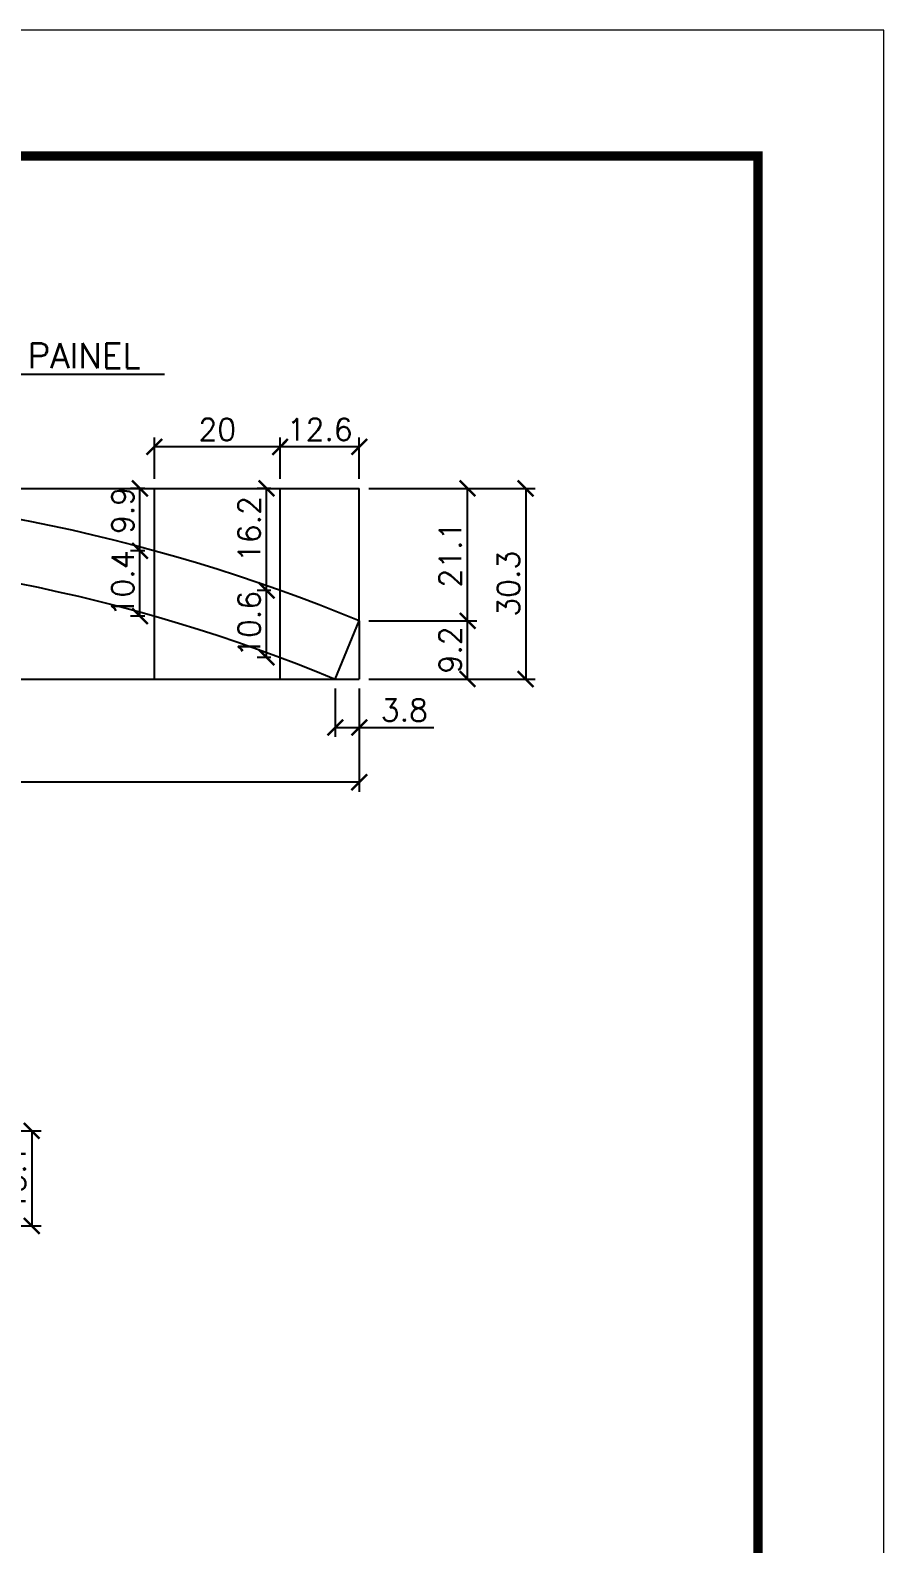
# Model space of a CAD drawing. Extents: x 2582 to 11841, y -26396 to 2611.
# Drawn here: x 3795.1 to 4066.6, y -558.7 to -77.3 of the extents above; entities that cross this region are included whole.
import ezdxf

# ---------------------------------------------------------------- set-up
doc = ezdxf.new("R2010")
doc.units = 0
doc.linetypes.add('DASHED', pattern=[0.75, 0.5, -0.25])
doc.layers.add('COTA', color=241, linetype='Continuous')
doc.layers.add('Painéis', color=200, linetype='Continuous')
doc.layers.add('Folhas', color=255, linetype='Continuous', lineweight=9)
doc.layers.add('SARRAFO DE PRESSAO', color=251, linetype='DASHED', lineweight=9)
doc.styles.add('COTA TECNICA', font='techl___.ttf', dxfattribs={"height": 10})
doc.styles.add('Romans', font='romans.shx')
doc.dimstyles.new('Cota Seção (2x)', dxfattribs={"dimtxt": 7, "dimasz": 5, "dimexe": 3, "dimexo": 3, "dimgap": 2, "dimtad": 3, "dimdec": 1, "dimlfac": 0.5, "dimzin": 12, "dimdsep": 46, "dimtxsty": 'Romans', "dimblk": 'ARCHTICK', "dimcen": 0, "dimclrd": 4, "dimclre": 4, "dimclrt": 1, "dimadec": 1, "dimazin": 3, "dimtfac": 1, "dimtdec": 1, "dimtmove": 0, "dimatfit": 3, "dimldrblk": 'OBLIQUE', "dimfxl": 1, "dimtolj": 1, "dimtzin": 12, "dimarcsym": 0})
doc.dimstyles.new('PAINEL', dxfattribs={"dimtxt": 10, "dimasz": 3, "dimexe": 3, "dimexo": 3, "dimgap": 3, "dimtad": 1, "dimdec": 1, "dimzin": 12, "dimdsep": 46, "dimtxsty": 'COTA TECNICA', "dimblk1": 'OBLIQUE', "dimblk2": 'OBLIQUE', "dimsah": 1, "dimcen": 0.9, "dimclrd": 4, "dimclre": 4, "dimclrt": 240, "dimadec": 1, "dimazin": 3, "dimtfac": 1, "dimtdec": 1, "dimtmove": 0, "dimatfit": 3, "dimfxl": 1, "dimtolj": 1, "dimtzin": 12, "dimarcsym": 0})

# ---------------------------------------------------------------- blocks, each defined once
blk = doc.blocks.new('9999999999')
at = {"layer": 'Folhas'}
blk.add_lwpolyline([(98138.98, 34190.21), (99623.98, 34190.21), (99623.98, 35240.21), (98138.98, 35240.21)], close=True, dxfattribs=at)
at = {"layer": 'Folhas', "color": 30, "const_width": 3}
blk.add_lwpolyline([(98213.98, 34230.21), (99583.98, 34230.21), (99583.98, 35200.21), (98213.98, 35200.21)], close=True, dxfattribs=at)
blk = doc.blocks.new('_ArchTick')
at = {"color": 0, "linetype": 'ByBlock', "const_width": 0.15}
blk.add_lwpolyline([(-0.5, -0.5), (0.5, 0.5)], dxfattribs=at)
blk = doc.blocks.new('*D203')
at = {"layer": 'COTA', "color": 4, "lineweight": -2, "transparency": 16777216}
blk.add_line((3902.77, -223.03), (3955.71, -223.03), dxfattribs=at)
at = {"layer": 'COTA', "color": 4, "linetype": 'ByBlock', "lineweight": -2, "transparency": 16777216}
for p, q in [((3952.71, -223.03), (3952.71, -283.67)), ((3902.77, -283.67), (3955.71, -283.67))]:
    blk.add_line(p, q, dxfattribs=at)
at = {"layer": 'Defpoints', "color": 0, "linetype": 'ByBlock', "transparency": 16777216}
for p in [(3899.77, -223.03), (3899.77, -283.67), (3952.71, -283.67)]:
    blk.add_point(p, dxfattribs=at)
at = {"layer": 'COTA', "color": 4, "linetype": 'ByBlock', "lineweight": -2, "transparency": 16777216, "xscale": 5, "yscale": 5, "zscale": 5}
for p, rotation in [((3952.71, -223.03), 90), ((3952.71, -283.67), 270)]:
    blk.add_blockref('_ArchTick', p, dxfattribs=dict(at, rotation=rotation))
at = {"layer": 'COTA', "color": 1, "linetype": 'ByBlock', "transparency": 16777216, "insert": (3947.21, -253.35), "char_height": 7, "attachment_point": 5, "rotation": 90, "style": 'Romans'}
blk.add_mtext('\\A1;30.3', dxfattribs=at)
blk = doc.blocks.new('_Oblique')
at = {"color": 0, "linetype": 'ByBlock', "lineweight": -2}
blk.add_line((-0.5, -0.5), (0.5, 0.5), dxfattribs=at)
blk = doc.blocks.new('*D209')
at = {"layer": 'COTA', "color": 4, "lineweight": -2, "transparency": 16777216}
blk.add_line((3892.14, -286.67), (3892.14, -302.06), dxfattribs=at)
at = {"layer": 'COTA', "color": 4, "linetype": 'ByBlock', "lineweight": -2, "transparency": 16777216}
for p, q in [((3899.77, -286.67), (3899.77, -302.06)), ((3892.14, -299.06), (3899.77, -299.06)), ((3899.77, -299.06), (3923.44, -299.06))]:
    blk.add_line(p, q, dxfattribs=at)
at = {"layer": 'Defpoints', "color": 0, "linetype": 'ByBlock', "transparency": 16777216}
for p in [(3892.14, -283.67), (3899.77, -283.67), (3899.77, -299.06)]:
    blk.add_point(p, dxfattribs=at)
at = {"layer": 'COTA', "color": 4, "linetype": 'ByBlock', "lineweight": -2, "transparency": 16777216, "xscale": 5, "yscale": 5, "zscale": 5, "rotation": 180}
blk.add_blockref('_ArchTick', (3892.14, -299.06), dxfattribs=at)
at = {"layer": 'COTA', "color": 4, "linetype": 'ByBlock', "lineweight": -2, "transparency": 16777216, "xscale": 5, "yscale": 5, "zscale": 5}
blk.add_blockref('_ArchTick', (3899.77, -299.06), dxfattribs=at)
at = {"layer": 'COTA', "color": 1, "linetype": 'ByBlock', "transparency": 16777216, "insert": (3914.11, -293.56), "char_height": 7, "attachment_point": 5, "style": 'Romans'}
blk.add_mtext('\\A1;3.8', dxfattribs=at)
blk = doc.blocks.new('*D115')
at = {"layer": 'COTA', "color": 4, "linetype": 'ByBlock', "lineweight": -2, "transparency": 16777216}
for p, q in [((3902.77, -223.03), (3937.22, -223.03)), ((3934.22, -265.18), (3934.22, -223.03))]:
    blk.add_line(p, q, dxfattribs=at)
at = {"layer": 'COTA', "color": 4, "lineweight": -2, "transparency": 16777216}
blk.add_line((3902.77, -265.18), (3937.22, -265.18), dxfattribs=at)
at = {"layer": 'Defpoints', "color": 0, "linetype": 'ByBlock', "transparency": 16777216}
for p in [(3899.77, -223.03), (3934.22, -223.03), (3899.77, -265.18)]:
    blk.add_point(p, dxfattribs=at)
at = {"layer": 'COTA', "color": 4, "linetype": 'ByBlock', "lineweight": -2, "transparency": 16777216, "xscale": 5, "yscale": 5, "zscale": 5}
for p, rotation in [((3934.22, -223.03), 90), ((3934.22, -265.18), 270)]:
    blk.add_blockref('_ArchTick', p, dxfattribs=dict(at, rotation=rotation))
at = {"layer": 'COTA', "color": 1, "linetype": 'ByBlock', "transparency": 16777216, "insert": (3928.72, -244.11), "char_height": 7, "attachment_point": 5, "rotation": 90, "style": 'Romans'}
blk.add_mtext('\\A1;21.1', dxfattribs=at)
blk = doc.blocks.new('*D116')
at = {"layer": 'COTA', "color": 4, "linetype": 'ByBlock', "lineweight": -2, "transparency": 16777216}
for p, q in [((3902.77, -265.18), (3937.22, -265.18)), ((3934.22, -283.67), (3934.22, -265.18))]:
    blk.add_line(p, q, dxfattribs=at)
at = {"layer": 'COTA', "color": 4, "lineweight": -2, "transparency": 16777216}
blk.add_line((3902.77, -283.67), (3937.22, -283.67), dxfattribs=at)
at = {"layer": 'Defpoints', "color": 0, "linetype": 'ByBlock', "transparency": 16777216}
for p in [(3899.77, -265.18), (3934.22, -265.18), (3899.77, -283.67)]:
    blk.add_point(p, dxfattribs=at)
at = {"layer": 'COTA', "color": 4, "linetype": 'ByBlock', "lineweight": -2, "transparency": 16777216, "xscale": 5, "yscale": 5, "zscale": 5}
for p, rotation in [((3934.22, -265.18), 90), ((3934.22, -283.67), 270)]:
    blk.add_blockref('_ArchTick', p, dxfattribs=dict(at, rotation=rotation))
at = {"layer": 'COTA', "color": 1, "linetype": 'ByBlock', "transparency": 16777216, "insert": (3928.72, -274.42), "char_height": 7, "attachment_point": 5, "rotation": 90, "style": 'Romans'}
blk.add_mtext('\\A1;9.2', dxfattribs=at)
blk = doc.blocks.new('*D49')
at = {"layer": 'COTA', "color": 4, "lineweight": -2, "transparency": 16777216}
blk.add_line((3755.01, -427.39), (3798.55, -427.39), dxfattribs=at)
at = {"layer": 'COTA', "color": 4, "linetype": 'ByBlock', "lineweight": -2, "transparency": 16777216}
for p, q in [((3795.55, -427.39), (3795.55, -457.64)), ((3755.01, -457.64), (3798.55, -457.64))]:
    blk.add_line(p, q, dxfattribs=at)
at = {"layer": 'Defpoints', "color": 0, "linetype": 'ByBlock', "transparency": 16777216}
for p in [(3752.01, -427.39), (3752.01, -457.64), (3795.55, -457.64)]:
    blk.add_point(p, dxfattribs=at)
at = {"layer": 'COTA', "color": 4, "linetype": 'ByBlock', "lineweight": -2, "transparency": 16777216, "xscale": 5, "yscale": 5, "zscale": 5}
for p, rotation in [((3795.55, -427.39), 90), ((3795.55, -457.64), 270)]:
    blk.add_blockref('_ArchTick', p, dxfattribs=dict(at, rotation=rotation))
at = {"layer": 'COTA', "color": 1, "linetype": 'ByBlock', "transparency": 16777216, "insert": (3790.05, -442.52), "char_height": 7, "attachment_point": 5, "rotation": 90, "style": 'Romans'}
blk.add_mtext('\\A1;15.1', dxfattribs=at)
blk = doc.blocks.new('*D838')
at = {"layer": 'COTA', "color": 4, "linetype": 'ByBlock', "lineweight": -2, "transparency": 16777216}
for p, q in [((3831.59, -242.88), (3827, -242.88)), ((3830, -263.65), (3830, -242.88))]:
    blk.add_line(p, q, dxfattribs=at)
at = {"layer": 'COTA', "color": 4, "lineweight": -2, "transparency": 16777216}
blk.add_line((3831.59, -263.65), (3827, -263.65), dxfattribs=at)
at = {"layer": 'Defpoints', "color": 0, "linetype": 'ByBlock', "transparency": 16777216}
for p in [(3830, -242.88), (3834.59, -242.88), (3834.59, -263.65)]:
    blk.add_point(p, dxfattribs=at)
at = {"layer": 'COTA', "color": 4, "linetype": 'ByBlock', "lineweight": -2, "transparency": 16777216, "xscale": 5, "yscale": 5, "zscale": 5}
for p, rotation in [((3830, -242.88), 90), ((3830, -263.65), 270)]:
    blk.add_blockref('_ArchTick', p, dxfattribs=dict(at, rotation=rotation))
at = {"layer": 'COTA', "color": 1, "linetype": 'ByBlock', "transparency": 16777216, "insert": (3824.5, -253.27), "char_height": 7, "attachment_point": 5, "rotation": 90, "style": 'Romans'}
blk.add_mtext('\\A1;10.4', dxfattribs=at)
blk = doc.blocks.new('*D839')
at = {"layer": 'COTA', "color": 4, "linetype": 'ByBlock', "lineweight": -2, "transparency": 16777216}
for p, q in [((3831.59, -223.03), (3827, -223.03)), ((3830, -242.88), (3830, -223.03))]:
    blk.add_line(p, q, dxfattribs=at)
at = {"layer": 'COTA', "color": 4, "lineweight": -2, "transparency": 16777216}
blk.add_line((3831.59, -242.88), (3827, -242.88), dxfattribs=at)
at = {"layer": 'Defpoints', "color": 0, "linetype": 'ByBlock', "transparency": 16777216}
for p in [(3830, -223.03), (3834.59, -223.03), (3834.59, -242.88)]:
    blk.add_point(p, dxfattribs=at)
at = {"layer": 'COTA', "color": 4, "linetype": 'ByBlock', "lineweight": -2, "transparency": 16777216, "xscale": 5, "yscale": 5, "zscale": 5}
for p, rotation in [((3830, -223.03), 90), ((3830, -242.88), 270)]:
    blk.add_blockref('_ArchTick', p, dxfattribs=dict(at, rotation=rotation))
at = {"layer": 'COTA', "color": 1, "linetype": 'ByBlock', "transparency": 16777216, "insert": (3824.5, -230.07), "char_height": 7, "attachment_point": 5, "rotation": 90, "style": 'Romans'}
blk.add_mtext('\\A1;9.9', dxfattribs=at)
blk = doc.blocks.new('*D840')
at = {"layer": 'COTA', "color": 4, "linetype": 'ByBlock', "lineweight": -2, "transparency": 16777216}
for p, q in [((3871.59, -255.49), (3867.26, -255.49)), ((3870.26, -276.78), (3870.26, -255.49))]:
    blk.add_line(p, q, dxfattribs=at)
at = {"layer": 'COTA', "color": 4, "lineweight": -2, "transparency": 16777216}
blk.add_line((3871.59, -276.78), (3867.26, -276.78), dxfattribs=at)
at = {"layer": 'Defpoints', "color": 0, "linetype": 'ByBlock', "transparency": 16777216}
for p in [(3870.26, -255.49), (3874.59, -255.49), (3874.59, -276.78)]:
    blk.add_point(p, dxfattribs=at)
at = {"layer": 'COTA', "color": 4, "linetype": 'ByBlock', "lineweight": -2, "transparency": 16777216, "xscale": 5, "yscale": 5, "zscale": 5}
for p, rotation in [((3870.26, -255.49), 90), ((3870.26, -276.78), 270)]:
    blk.add_blockref('_ArchTick', p, dxfattribs=dict(at, rotation=rotation))
at = {"layer": 'COTA', "color": 1, "linetype": 'ByBlock', "transparency": 16777216, "insert": (3864.76, -266.14), "char_height": 7, "attachment_point": 5, "rotation": 90, "style": 'Romans'}
blk.add_mtext('\\A1;10.6', dxfattribs=at)
blk = doc.blocks.new('*D841')
at = {"layer": 'COTA', "color": 4, "linetype": 'ByBlock', "lineweight": -2, "transparency": 16777216}
for p, q in [((3871.59, -223.03), (3867.26, -223.03)), ((3870.26, -255.49), (3870.26, -223.03))]:
    blk.add_line(p, q, dxfattribs=at)
at = {"layer": 'COTA', "color": 4, "lineweight": -2, "transparency": 16777216}
blk.add_line((3871.59, -255.49), (3867.26, -255.49), dxfattribs=at)
at = {"layer": 'Defpoints', "color": 0, "linetype": 'ByBlock', "transparency": 16777216}
for p in [(3870.26, -223.03), (3874.59, -223.03), (3874.59, -255.49)]:
    blk.add_point(p, dxfattribs=at)
at = {"layer": 'COTA', "color": 4, "linetype": 'ByBlock', "lineweight": -2, "transparency": 16777216, "xscale": 5, "yscale": 5, "zscale": 5}
for p, rotation in [((3870.26, -223.03), 90), ((3870.26, -255.49), 270)]:
    blk.add_blockref('_ArchTick', p, dxfattribs=dict(at, rotation=rotation))
at = {"layer": 'COTA', "color": 1, "linetype": 'ByBlock', "transparency": 16777216, "insert": (3864.76, -236), "char_height": 7, "attachment_point": 5, "rotation": 90, "style": 'Romans'}
blk.add_mtext('\\A1;16.2', dxfattribs=at)
blk = doc.blocks.new('*D842')
at = {"layer": 'COTA', "color": 4, "linetype": 'ByBlock', "lineweight": -2, "transparency": 16777216}
for p, q in [((3474.59, -286.67), (3474.59, -319.5)), ((3899.77, -316.5), (3474.59, -316.5))]:
    blk.add_line(p, q, dxfattribs=at)
at = {"layer": 'COTA', "color": 4, "lineweight": -2, "transparency": 16777216}
blk.add_line((3899.77, -286.67), (3899.77, -319.5), dxfattribs=at)
at = {"layer": 'Defpoints', "color": 0, "linetype": 'ByBlock', "transparency": 16777216}
for p in [(3474.59, -283.67), (3899.77, -283.67), (3474.59, -316.5)]:
    blk.add_point(p, dxfattribs=at)
at = {"layer": 'COTA', "color": 4, "linetype": 'ByBlock', "lineweight": -2, "transparency": 16777216, "xscale": 5, "yscale": 5, "zscale": 5, "rotation": 180}
blk.add_blockref('_ArchTick', (3474.59, -316.5), dxfattribs=at)
at = {"layer": 'COTA', "color": 4, "linetype": 'ByBlock', "lineweight": -2, "transparency": 16777216, "xscale": 5, "yscale": 5, "zscale": 5}
blk.add_blockref('_ArchTick', (3899.77, -316.5), dxfattribs=at)
at = {"layer": 'COTA', "color": 1, "linetype": 'ByBlock', "transparency": 16777216, "insert": (3687.18, -311), "char_height": 7, "attachment_point": 5, "style": 'Romans'}
blk.add_mtext('\\A1;212.6', dxfattribs=at)
blk = doc.blocks.new('*D844')
at = {"layer": 'COTA', "color": 4, "linetype": 'ByBlock', "lineweight": -2, "transparency": 16777216}
for p, q in [((3874.59, -220.03), (3874.59, -206.83)), ((3899.77, -209.83), (3874.59, -209.83))]:
    blk.add_line(p, q, dxfattribs=at)
at = {"layer": 'COTA', "color": 4, "lineweight": -2, "transparency": 16777216}
blk.add_line((3899.77, -220.03), (3899.77, -206.83), dxfattribs=at)
at = {"layer": 'Defpoints', "color": 0, "linetype": 'ByBlock', "transparency": 16777216}
for p in [(3874.59, -209.83), (3874.59, -223.03), (3899.77, -223.03)]:
    blk.add_point(p, dxfattribs=at)
at = {"layer": 'COTA', "color": 4, "linetype": 'ByBlock', "lineweight": -2, "transparency": 16777216, "xscale": 5, "yscale": 5, "zscale": 5, "rotation": 180}
blk.add_blockref('_ArchTick', (3874.59, -209.83), dxfattribs=at)
at = {"layer": 'COTA', "color": 4, "linetype": 'ByBlock', "lineweight": -2, "transparency": 16777216, "xscale": 5, "yscale": 5, "zscale": 5}
blk.add_blockref('_ArchTick', (3899.77, -209.83), dxfattribs=at)
at = {"layer": 'COTA', "color": 1, "linetype": 'ByBlock', "transparency": 16777216, "insert": (3887.18, -204.33), "char_height": 7, "attachment_point": 5, "style": 'Romans'}
blk.add_mtext('\\A1;12.6', dxfattribs=at)
blk = doc.blocks.new('*D845')
at = {"layer": 'COTA', "color": 4, "linetype": 'ByBlock', "lineweight": -2, "transparency": 16777216}
for p, q in [((3834.59, -220.03), (3834.59, -206.83)), ((3874.59, -209.83), (3834.59, -209.83))]:
    blk.add_line(p, q, dxfattribs=at)
at = {"layer": 'COTA', "color": 4, "lineweight": -2, "transparency": 16777216}
blk.add_line((3874.59, -220.03), (3874.59, -206.83), dxfattribs=at)
at = {"layer": 'Defpoints', "color": 0, "linetype": 'ByBlock', "transparency": 16777216}
for p in [(3834.59, -209.83), (3834.59, -223.03), (3874.59, -223.03)]:
    blk.add_point(p, dxfattribs=at)
at = {"layer": 'COTA', "color": 4, "linetype": 'ByBlock', "lineweight": -2, "transparency": 16777216, "xscale": 5, "yscale": 5, "zscale": 5, "rotation": 180}
blk.add_blockref('_ArchTick', (3834.59, -209.83), dxfattribs=at)
at = {"layer": 'COTA', "color": 4, "linetype": 'ByBlock', "lineweight": -2, "transparency": 16777216, "xscale": 5, "yscale": 5, "zscale": 5}
blk.add_blockref('_ArchTick', (3874.59, -209.83), dxfattribs=at)
at = {"layer": 'COTA', "color": 1, "linetype": 'ByBlock', "transparency": 16777216, "insert": (3854.59, -204.33), "char_height": 7, "attachment_point": 5, "style": 'Romans'}
blk.add_mtext('\\A1;20', dxfattribs=at)

msp = doc.modelspace()

# ---------------------------------------------------------------- linework, layer by layer
at = {"layer": 'COTA', "linetype": 'ByBlock'}
for p, q in [((3474.59, -223.03), (3899.77, -223.03)), ((3834.59, -283.67), (3834.59, -223.03)), ((3874.59, -283.67), (3874.59, -223.03)), ((3899.77, -265.18), (3899.77, -223.03)), ((3899.77, -265.18), (3899.77, -283.67)), ((3474.59, -283.67), (3899.77, -283.67))]:
    msp.add_line(p, q, dxfattribs=at)
at = {"layer": 'Painéis'}
msp.add_lwpolyline([(3892.14, -283.67), (3899.77, -265.18, 0.198268), (3474.59, -265.18), (3482.22, -283.67, -0.198268)], format="xyb", close=True, dxfattribs=at)

# ---------------------------------------------------------------- block references
at = {"layer": 'SARRAFO DE PRESSAO', "color": 6, "linetype": 'ByBlock'}
msp.add_blockref('9999999999', (-95557.34, -35317.53), dxfattribs=at)

# ---------------------------------------------------------------- texts
at = {"color": 240, "insert": (3830.22, -184.84), "char_height": 8, "attachment_point": 9, "style": 'Romans'}
msp.add_mtext('\\A1;PAINEL', dxfattribs=at)

# ---------------------------------------------------------------- dimensions: what is measured, and where the dimension line sits
at = {"layer": 'COTA', "linetype": 'ByBlock'}
dim = msp.add_linear_dim(base=(3834.59, -209.83), p1=(3874.59, -223.03), p2=(3834.59, -223.03), dimstyle='Cota Seção (2x)', override={"dimtmove": 1}, dxfattribs=at)
dim.commit()
dim.dimension.update_dxf_attribs({"geometry": '*D845', "text_midpoint": (3854.59, -204.33)})
for base, p1, p2, picture, middle in [((3874.59, -209.83), (3899.77, -223.03), (3874.59, -223.03), '*D844', (3887.18, -204.33)), ((3474.59, -316.5), (3899.77, -283.67), (3474.59, -283.67), '*D842', (3687.18, -311)), ((3899.77, -299.06), (3892.14, -283.67), (3899.77, -283.67), '*D209', (3914.11, -293.56))]:
    dim = msp.add_linear_dim(base=base, p1=p1, p2=p2, dimstyle='Cota Seção (2x)', dxfattribs=at)
    dim.commit()
    dim.dimension.update_dxf_attribs({"geometry": picture, "text_midpoint": middle})
for base, p1, p2, picture, middle in [((3830, -223.03), (3834.59, -242.88), (3834.59, -223.03), '*D839', (3830, -230.07)), ((3870.26, -223.03), (3874.59, -255.49), (3874.59, -223.03), '*D841', (3870.26, -236))]:
    dim = msp.add_linear_dim(base=base, p1=p1, p2=p2, angle=90, dimstyle='Cota Seção (2x)', override={"dimtmove": 1}, dxfattribs=at)
    dim.commit()
    dim.dimension.update_dxf_attribs({"geometry": picture, "text_midpoint": middle, "dimtype": 160})
for base, p1, p2, picture, middle in [((3952.71, -283.67), (3899.77, -223.03), (3899.77, -283.67), '*D203', (3947.21, -253.35)), ((3934.22, -223.03), (3899.77, -265.18), (3899.77, -223.03), '*D115', (3928.72, -244.11)), ((3795.55, -457.64), (3752.01, -427.39), (3752.01, -457.64), '*D49', (3790.05, -442.52))]:
    dim = msp.add_linear_dim(base=base, p1=p1, p2=p2, angle=90, dimstyle='Cota Seção (2x)', dxfattribs=at)
    dim.commit()
    dim.dimension.update_dxf_attribs({"geometry": picture, "text_midpoint": middle})
for base, p1, p2, picture, middle in [((3830, -242.88), (3834.59, -263.65), (3834.59, -242.88), '*D838', (3830, -253.27)), ((3870.26, -255.49), (3874.59, -276.78), (3874.59, -255.49), '*D840', (3870.26, -266.14)), ((3934.22, -265.18), (3899.77, -283.67), (3899.77, -265.18), '*D116', (3934.22, -274.42))]:
    dim = msp.add_linear_dim(base=base, p1=p1, p2=p2, angle=90, dimstyle='Cota Seção (2x)', dxfattribs=at)
    dim.commit()
    dim.dimension.update_dxf_attribs({"geometry": picture, "text_midpoint": middle, "dimtype": 160})

# ---------------------------------------------------------------- leaders
at = {"annotation_type": 0, "has_hookline": 1, "hookline_direction": 1, "horizontal_direction": (-1, 0, 0)}
msp.add_leader([(3762.72, -234.05), (3788.12, -186.69), (3833.8, -186.69)], dimstyle='PAINEL', override={"dimasz": 7}, dxfattribs=at)

doc.saveas('drawing.dxf')
